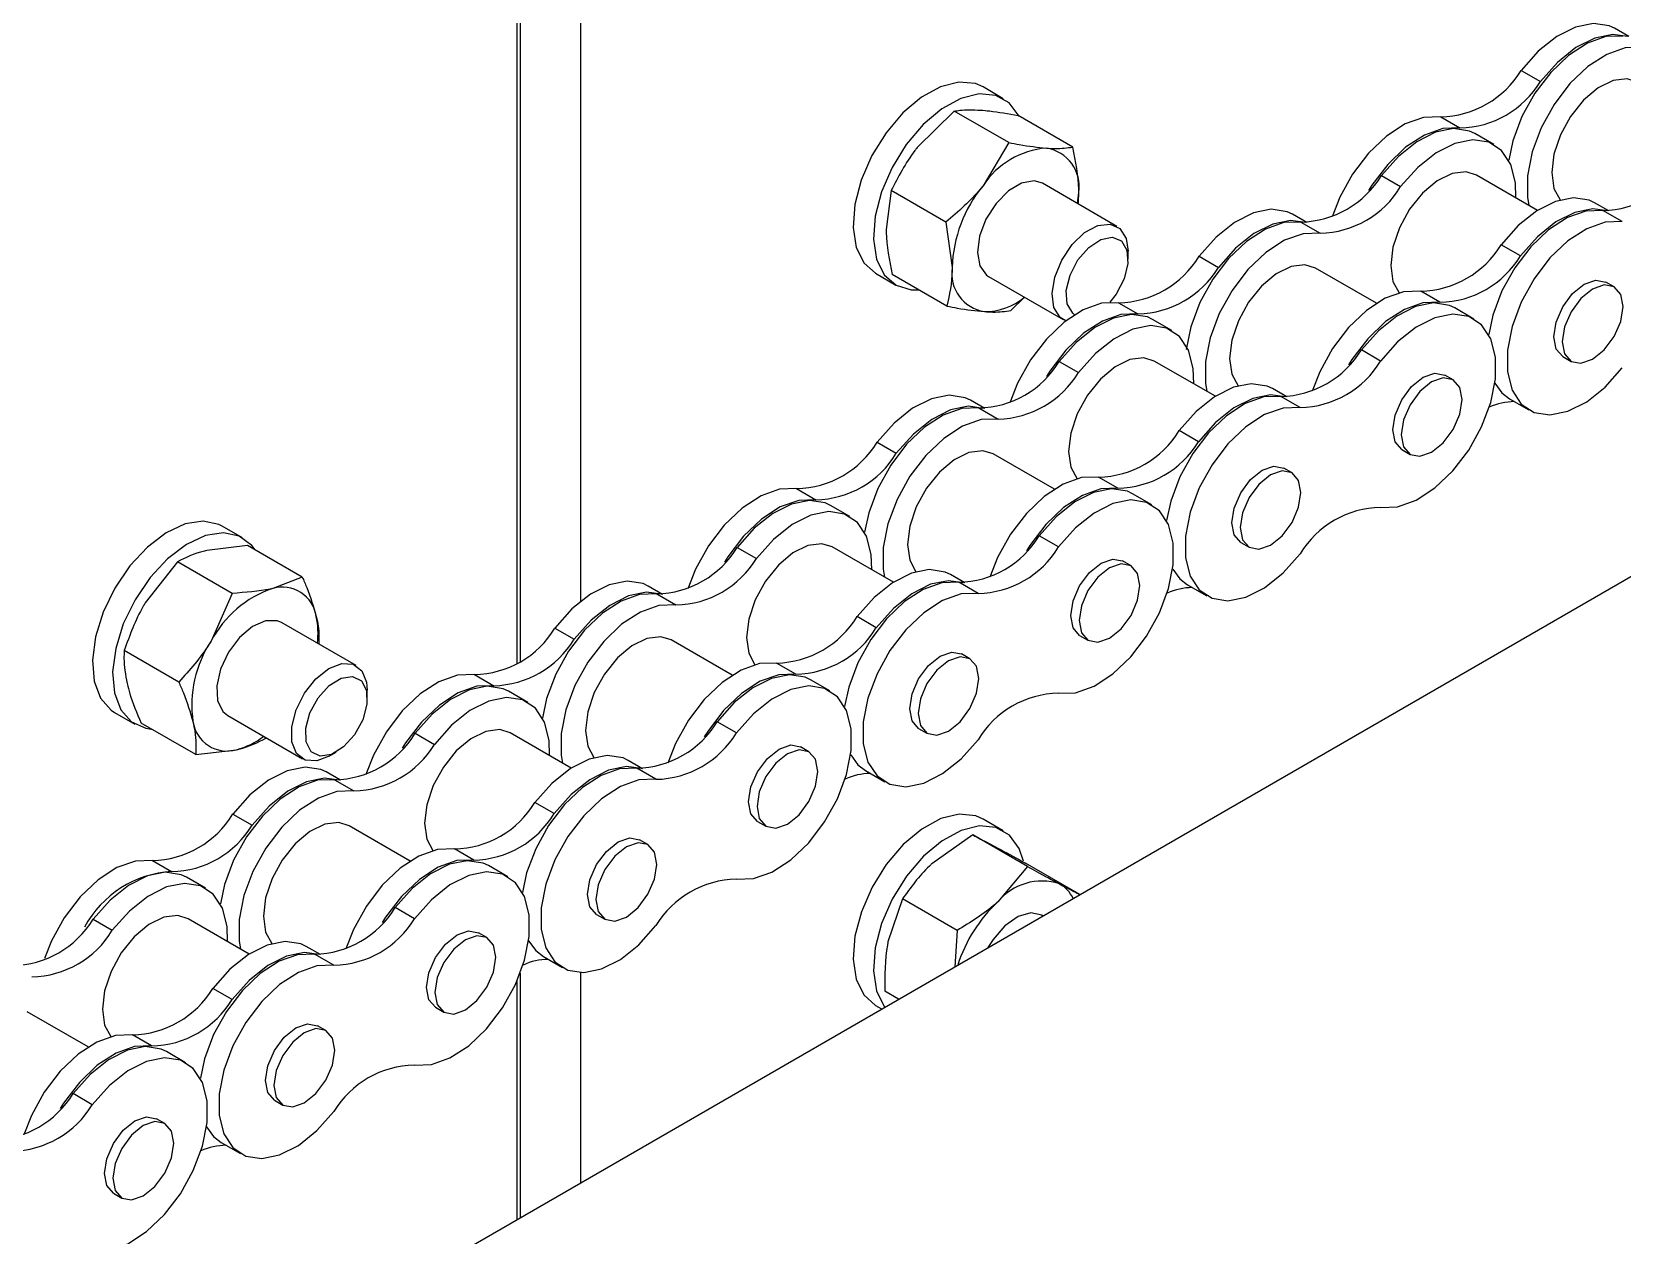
# Model space of a CAD drawing. Header units: metres. Extents: x 0 to 21025, y 0 to 14850.
# Drawn here: x 13851.8 to 13940.5, y 5738 to 5805.1 of the extents above; entities that cross this region are included whole.
import ezdxf

# ---------------------------------------------------------------- set-up
doc = ezdxf.new("R2010")
doc.units = ezdxf.units.M
doc.header["$LTSCALE"] = 25
doc.layers.add('SL4', color=4, linetype='Continuous')

msp = doc.modelspace()

# ---------------------------------------------------------------- linework, layer by layer
at = {"layer": 'SL4'}
for p, q in [((13882.395, 5850.947), (13882.395, 5773.341)), ((13878.859, 5769.888), (13878.859, 5848.906)), ((13879.027, 5849.003), (13879.027, 5769.995)), ((13090.289, 5283.649), (14027.187, 5824.509)), ((13940.856, 5804.844), (13940.056, 5805.306)), ((13934.852, 5802.963), (13935.926, 5802.342)), ((13905.971, 5801.383), (13904.84, 5802.036)), ((13903.235, 5800.688), (13901.165, 5798.653)), ((13906.28, 5798.93), (13903.235, 5800.688)), ((13909.842, 5798.682), (13906.796, 5800.44)), ((13930.361, 5800.371), (13931.436, 5799.75)), ((13933.333, 5798.819), (13932.258, 5799.439)), ((13906.28, 5798.93), (13904.842, 5796.53)), ((13912.31, 5794.26), (13908.148, 5796.662)), ((13927.054, 5797.096), (13928.128, 5796.476)), ((13935.76, 5795.155), (13932.353, 5797.121)), ((13899.726, 5796.253), (13899.436, 5794.094)), ((13902.771, 5794.495), (13899.726, 5796.253)), ((13910.1, 5795.536), (13910.184, 5796.158)), ((13922.895, 5794.476), (13922.096, 5794.938)), ((13939.74, 5795.12), (13938.941, 5795.582)), ((13940.483, 5794.528), (13939.408, 5795.148)), ((13902.771, 5794.495), (13903.113, 5791.971)), ((13922.563, 5794.504), (13923.638, 5793.884)), ((13934.811, 5792.618), (13933.736, 5793.239)), ((13912.932, 5792.434), (13912.932, 5792.886)), ((13916.891, 5792.595), (13917.966, 5791.974)), ((13898.841, 5791.644), (13899.972, 5790.991)), ((13902.824, 5789.812), (13899.778, 5791.57)), ((13905.149, 5791.466), (13909.31, 5789.064)), ((13926.78, 5789.97), (13923.373, 5791.937)), ((13930.32, 5790.026), (13929.246, 5790.647)), ((13940.033, 5790.885), (13939.567, 5791.154)), ((13906.385, 5789.563), (13907.147, 5790.312)), ((13912.401, 5790.002), (13913.476, 5789.382)), ((13932.217, 5789.095), (13931.143, 5789.715)), ((13915.373, 5788.451), (13914.298, 5789.071)), ((13927.013, 5786.752), (13925.938, 5787.372)), ((13937.169, 5786.999), (13937.635, 5786.731)), ((13909.093, 5786.728), (13910.168, 5786.107)), ((13917.8, 5784.786), (13914.393, 5786.753)), ((13931.053, 5785.701), (13930.587, 5785.97)), ((13921.78, 5784.752), (13920.98, 5785.213)), ((13904.935, 5784.108), (13904.135, 5784.569)), ((13922.522, 5784.159), (13921.448, 5784.78)), ((13934.203, 5784.645), (13935.278, 5784.025)), ((13904.603, 5784.136), (13905.678, 5783.515)), ((13916.85, 5782.25), (13915.775, 5782.87)), ((13898.931, 5782.226), (13900.005, 5781.606)), ((13908.819, 5779.602), (13905.413, 5781.569)), ((13928.189, 5781.815), (13928.655, 5781.546)), ((13922.073, 5780.517), (13921.607, 5780.785)), ((13912.36, 5779.658), (13911.285, 5780.278)), ((13894.44, 5779.634), (13895.515, 5779.014)), ((13914.257, 5778.726), (13913.182, 5779.347)), ((13897.412, 5778.082), (13896.337, 5778.703)), ((13863.545, 5776.891), (13862.414, 5777.544)), ((13863.827, 5776.464), (13861.555, 5776.19)), ((13866.873, 5774.706), (13863.827, 5776.464)), ((13891.133, 5776.359), (13892.207, 5775.739)), ((13899.839, 5774.418), (13896.432, 5776.385)), ((13909.052, 5776.383), (13907.977, 5777.004)), ((13919.209, 5776.631), (13919.674, 5776.362)), ((13859.915, 5775.552), (13858.116, 5773.259)), ((13862.96, 5773.794), (13859.915, 5775.552)), ((13913.092, 5775.332), (13912.627, 5775.601)), ((13866.873, 5774.706), (13865.232, 5774.068)), ((13903.819, 5774.383), (13903.02, 5774.845)), ((13904.562, 5773.791), (13903.487, 5774.412)), ((13862.96, 5773.794), (13861.793, 5771.136)), ((13886.974, 5773.739), (13886.175, 5774.201)), ((13886.642, 5773.767), (13887.717, 5773.147)), ((13916.243, 5774.277), (13917.318, 5773.656)), ((13869.884, 5769.768), (13865.722, 5772.17)), ((13880.97, 5771.858), (13882.045, 5771.237)), ((13898.89, 5771.881), (13897.815, 5772.502)), ((13890.859, 5769.234), (13887.452, 5771.2)), ((13910.228, 5771.447), (13910.694, 5771.178)), ((13859.994, 5768.843), (13856.949, 5770.601)), ((13904.112, 5770.148), (13903.646, 5770.417)), ((13876.48, 5769.266), (13877.555, 5768.645)), ((13894.399, 5769.289), (13893.325, 5769.91)), ((13870.505, 5767.942), (13870.505, 5768.394)), ((13879.452, 5767.714), (13878.377, 5768.334)), ((13896.296, 5768.358), (13895.222, 5768.978)), ((13856.414, 5767.152), (13857.545, 5766.498)), ((13860.94, 5764.803), (13857.895, 5766.561)), ((13862.722, 5766.974), (13866.884, 5764.571)), ((13891.092, 5766.015), (13890.017, 5766.635)), ((13873.172, 5765.991), (13874.247, 5765.371)), ((13881.879, 5764.05), (13878.472, 5766.016)), ((13901.248, 5766.263), (13901.714, 5765.994)), ((13860.94, 5764.803), (13863.212, 5765.076)), ((13868.384, 5764.72), (13868.776, 5764.947)), ((13895.132, 5764.964), (13894.666, 5765.233)), ((13869.014, 5763.371), (13868.214, 5763.833)), ((13885.859, 5764.015), (13885.059, 5764.477)), ((13886.601, 5763.423), (13885.527, 5764.043)), ((13898.282, 5763.909), (13899.357, 5763.288)), ((13868.682, 5763.399), (13869.757, 5762.779)), ((13880.929, 5761.513), (13879.854, 5762.134)), ((13863.01, 5761.489), (13864.084, 5760.869)), ((13905.971, 5760.556), (13904.84, 5761.209)), ((13872.898, 5758.865), (13869.491, 5760.832)), ((13892.268, 5761.078), (13892.734, 5760.81)), ((13904.269, 5760.32), (13901.992, 5758.717)), ((13907.315, 5758.562), (13904.269, 5760.32)), ((13876.439, 5758.921), (13875.364, 5759.541)), ((13886.152, 5759.78), (13885.686, 5760.049)), ((13858.519, 5758.897), (13859.594, 5758.277)), ((13878.336, 5757.99), (13877.261, 5758.61)), ((13907.315, 5758.562), (13905.669, 5756.595)), ((13910.242, 5756.998), (13907.21, 5758.748)), ((13861.491, 5757.345), (13860.416, 5757.966)), ((13900.347, 5756.75), (13899.54, 5754.361)), ((13903.392, 5754.992), (13900.347, 5756.75)), ((13873.131, 5755.646), (13872.056, 5756.267)), ((13883.288, 5755.894), (13883.753, 5755.625)), ((13908.102, 5755.862), (13908.186, 5755.811)), ((13908.188, 5755.813), (13908.148, 5755.835)), ((13855.212, 5755.623), (13856.286, 5755.002)), ((13863.918, 5753.681), (13860.511, 5755.648)), ((13903.392, 5754.992), (13903.263, 5752.97)), ((13867.898, 5753.647), (13867.099, 5754.108)), ((13877.171, 5754.596), (13876.706, 5754.864)), ((13868.641, 5753.054), (13867.566, 5753.675)), ((13880.322, 5753.54), (13881.397, 5752.92)), ((13879.027, 5752.606), (13879.027, 5738.978)), ((13882.395, 5752.644), (13882.395, 5740.922)), ((13862.969, 5751.145), (13861.894, 5751.765)), ((13878.859, 5738.881), (13878.859, 5752.192)), ((13900.134, 5751.163), (13899.365, 5751.607)), ((13854.938, 5748.497), (13851.531, 5750.464)), ((13874.307, 5750.71), (13874.773, 5750.441)), ((13898.841, 5750.817), (13899.187, 5750.617)), ((13868.191, 5749.411), (13867.725, 5749.68)), ((13858.478, 5748.553), (13857.404, 5749.173)), ((13860.375, 5747.621), (13859.301, 5748.242)), ((13855.171, 5745.278), (13854.096, 5745.898)), ((13865.327, 5745.526), (13865.793, 5745.257)), ((13859.211, 5744.227), (13858.745, 5744.496)), ((13862.361, 5743.172), (13863.436, 5742.551)), ((13856.347, 5740.342), (13856.813, 5740.073))]:
    msp.add_line(p, q, dxfattribs=at)
at = {"layer": 'SL4', "flags": 128}
for points in [[(13940.056, 5805.306), (13939.764, 5805.444), (13938.878, 5805.582), (13937.879, 5805.38), (13936.832, 5804.85), (13935.801, 5804.028), (13934.852, 5802.963)], [(13940.524, 5804.872), (13939.574, 5804.841), (13938.544, 5804.474), (13937.496, 5803.793), (13936.498, 5802.843), (13935.611, 5801.682), (13934.893, 5800.384), (13934.387, 5799.03), (13934.155, 5797.948)], [(13940.774, 5804.847), (13939.953, 5804.961), (13938.954, 5804.759), (13937.907, 5804.23), (13936.876, 5803.407), (13935.926, 5802.342)], [(13941.599, 5804.252), (13940.649, 5804.221), (13939.618, 5803.853), (13938.571, 5803.173), (13937.572, 5802.222), (13936.686, 5801.061), (13935.967, 5799.763), (13935.462, 5798.409), (13935.201, 5797.085), (13935.201, 5795.873), (13935.275, 5795.435)], [(13904.84, 5802.036), (13904.416, 5802.22), (13903.497, 5802.307), (13902.474, 5802.05), (13901.411, 5801.466), (13900.374, 5800.591), (13899.43, 5799.481), (13898.638, 5798.205), (13898.046, 5796.843), (13897.693, 5795.48), (13897.601, 5794.204), (13897.775, 5793.092), (13898.204, 5792.217), (13898.841, 5791.644)], [(13941.334, 5802.306), (13940.754, 5802.485), (13939.977, 5802.388), (13939.144, 5801.98), (13938.331, 5801.295), (13937.608, 5800.396), (13937.04, 5799.362), (13936.678, 5798.284), (13936.554, 5797.26)], [(13906.852, 5800.408), (13906.305, 5801.142), (13905.548, 5801.567), (13904.628, 5801.654), (13903.605, 5801.397), (13902.542, 5800.813), (13901.506, 5799.938), (13900.562, 5798.828), (13899.769, 5797.552), (13899.178, 5796.189), (13898.825, 5794.827), (13898.732, 5793.55), (13898.906, 5792.439), (13899.336, 5791.564), (13899.993, 5790.978), (13900.838, 5790.721), (13901.257, 5790.716)], [(13930.361, 5800.371), (13929.412, 5800.339), (13928.381, 5799.972), (13927.333, 5799.292), (13926.335, 5798.341), (13925.449, 5797.18), (13924.73, 5795.882), (13924.304, 5794.79)], [(13931.436, 5799.75), (13930.487, 5799.719), (13929.456, 5799.351), (13928.408, 5798.671), (13927.41, 5797.721), (13926.524, 5796.56), (13926.336, 5796.261)], [(13932.258, 5799.439), (13931.966, 5799.578), (13931.08, 5799.715), (13930.081, 5799.513), (13929.034, 5798.984), (13928.003, 5798.161), (13927.054, 5797.096)], [(13934.554, 5795.851), (13934.526, 5796.695), (13934.265, 5797.719), (13933.76, 5798.489), (13933.041, 5798.957), (13932.155, 5799.095), (13931.156, 5798.892), (13930.109, 5798.363), (13929.078, 5797.541), (13928.128, 5796.476)], [(13908.148, 5796.662), (13907.686, 5796.8), (13906.99, 5796.679), (13906.253, 5796.243), (13905.564, 5795.544), (13905.006, 5794.667), (13904.646, 5793.716), (13904.527, 5792.808), (13904.665, 5792.052), (13905.041, 5791.538), (13905.149, 5791.466)], [(13932.353, 5797.121), (13931.773, 5797.3), (13930.997, 5797.204), (13930.164, 5796.796), (13929.35, 5796.111), (13928.628, 5795.212), (13928.06, 5794.178), (13927.698, 5793.1), (13927.573, 5792.075)], [(13936.554, 5797.26), (13936.678, 5796.378), (13937.023, 5795.738)], [(13910.149, 5795.508), (13910.16, 5795.61), (13910.184, 5796.158)], [(13938.941, 5795.582), (13938.648, 5795.72), (13937.762, 5795.858), (13936.764, 5795.655), (13935.716, 5795.126), (13934.685, 5794.303), (13933.736, 5793.239)], [(13922.096, 5794.938), (13921.804, 5795.076), (13920.917, 5795.213), (13919.919, 5795.011), (13918.871, 5794.482), (13917.84, 5793.659), (13916.891, 5792.595)], [(13939.408, 5795.148), (13938.459, 5795.117), (13937.428, 5794.749), (13936.38, 5794.069), (13935.382, 5793.119), (13934.496, 5791.958), (13933.777, 5790.659), (13933.271, 5789.305), (13933.039, 5788.223)], [(13939.658, 5795.123), (13938.837, 5795.237), (13937.838, 5795.035), (13936.791, 5794.506), (13935.76, 5793.683), (13934.811, 5792.618)], [(13909.461, 5788.993), (13909.144, 5789.184), (13908.795, 5789.733), (13908.69, 5790.514), (13908.84, 5791.434), (13909.229, 5792.381), (13909.807, 5793.241), (13910.507, 5793.911), (13911.244, 5794.31), (13911.928, 5794.389), (13912.477, 5794.139), (13912.825, 5793.591), (13912.932, 5792.886)], [(13922.563, 5794.504), (13921.614, 5794.473), (13920.583, 5794.105), (13919.536, 5793.425), (13918.537, 5792.474), (13917.651, 5791.314), (13916.932, 5790.015), (13916.426, 5788.661), (13916.172, 5787.4)], [(13922.814, 5794.479), (13921.992, 5794.593), (13920.994, 5794.391), (13919.946, 5793.862), (13918.915, 5793.039), (13917.966, 5791.974)], [(13940.483, 5794.528), (13939.533, 5794.496), (13938.503, 5794.129), (13937.455, 5793.449), (13936.457, 5792.498), (13935.57, 5791.337), (13934.852, 5790.039), (13934.346, 5788.685), (13934.085, 5787.36), (13934.085, 5786.148), (13934.346, 5785.125), (13934.852, 5784.355), (13935.57, 5783.887), (13936.457, 5783.749), (13937.455, 5783.951), (13938.503, 5784.48), (13939.533, 5785.303), (13940.483, 5786.368)], [(13909.95, 5789.336), (13909.844, 5789.416), (13909.538, 5789.934), (13909.485, 5790.68), (13909.694, 5791.542), (13910.133, 5792.387), (13910.734, 5793.087), (13911.407, 5793.536), (13912.048, 5793.665), (13912.561, 5793.455), (13912.867, 5792.937), (13912.919, 5792.191), (13912.711, 5791.329), (13912.272, 5790.484), (13911.916, 5790.028)], [(13923.638, 5793.884), (13922.689, 5793.852), (13921.658, 5793.485), (13920.61, 5792.804), (13919.612, 5791.854), (13918.726, 5790.693), (13918.007, 5789.395), (13917.501, 5788.041), (13917.24, 5786.716), (13917.24, 5785.504), (13917.314, 5785.067)], [(13923.373, 5791.937), (13922.793, 5792.116), (13922.016, 5792.02), (13921.184, 5791.611), (13920.37, 5790.927), (13919.647, 5790.028), (13919.08, 5788.994), (13918.717, 5787.916), (13918.593, 5786.891)], [(13927.573, 5792.075), (13927.698, 5791.194), (13928.043, 5790.554)], [(13936.672, 5788.097), (13936.801, 5788.921), (13937.169, 5789.769), (13937.719, 5790.511), (13938.368, 5791.035), (13939.017, 5791.261), (13939.567, 5791.154)], [(13929.246, 5790.647), (13928.296, 5790.615), (13927.265, 5790.248), (13926.218, 5789.567), (13925.219, 5788.617), (13924.333, 5787.456), (13923.614, 5786.158), (13923.188, 5785.066)], [(13937.138, 5787.829), (13937.267, 5787.154), (13937.635, 5786.731), (13938.185, 5786.624), (13938.834, 5786.849), (13939.483, 5787.373), (13940.033, 5788.115), (13940.401, 5788.963), (13940.53, 5789.787), (13940.401, 5790.462), (13940.033, 5790.885), (13939.483, 5790.992), (13938.834, 5790.766), (13938.185, 5790.242), (13937.635, 5789.5), (13937.267, 5788.653), (13937.138, 5787.829)], [(13912.401, 5790.002), (13911.451, 5789.971), (13910.421, 5789.604), (13909.373, 5788.923), (13908.375, 5787.973), (13907.488, 5786.812), (13906.77, 5785.514), (13906.343, 5784.422)], [(13930.32, 5790.026), (13929.371, 5789.995), (13928.34, 5789.627), (13927.292, 5788.947), (13926.294, 5787.996), (13925.408, 5786.836), (13925.22, 5786.537)], [(13931.143, 5789.715), (13930.85, 5789.853), (13929.964, 5789.991), (13928.966, 5789.789), (13927.918, 5789.26), (13926.887, 5788.437), (13925.938, 5787.372)], [(13913.476, 5789.382), (13912.526, 5789.351), (13911.495, 5788.983), (13910.448, 5788.303), (13909.449, 5787.352), (13908.563, 5786.191), (13908.376, 5785.893)], [(13914.298, 5789.071), (13914.006, 5789.209), (13913.119, 5789.347), (13912.121, 5789.145), (13911.073, 5788.615), (13910.043, 5787.793), (13909.093, 5786.728)], [(13916.593, 5785.483), (13916.566, 5786.327), (13916.305, 5787.35), (13915.799, 5788.12), (13915.08, 5788.589), (13914.194, 5788.726), (13913.196, 5788.524), (13912.148, 5787.995), (13911.117, 5787.172), (13910.168, 5786.107)], [(13927.013, 5778.592), (13927.962, 5778.623), (13928.993, 5778.991), (13930.04, 5779.671), (13931.039, 5780.621), (13931.925, 5781.782), (13932.644, 5783.08), (13933.15, 5784.434), (13933.411, 5785.759), (13933.411, 5786.971), (13933.15, 5787.994), (13932.644, 5788.764), (13931.925, 5789.233), (13931.039, 5789.37), (13930.04, 5789.168), (13928.993, 5788.639), (13927.962, 5787.816), (13927.013, 5786.752)], [(13937.169, 5786.999), (13937.169, 5786.999), (13936.801, 5787.422), (13936.672, 5788.097)], [(13914.393, 5786.753), (13913.813, 5786.932), (13913.036, 5786.836), (13912.204, 5786.427), (13911.39, 5785.743), (13910.667, 5784.844), (13910.099, 5783.809), (13909.737, 5782.732), (13909.613, 5781.707)], [(13918.593, 5786.891), (13918.717, 5786.01), (13919.063, 5785.37)], [(13927.692, 5782.913), (13927.821, 5783.737), (13928.189, 5784.585), (13928.739, 5785.327), (13929.388, 5785.851), (13930.037, 5786.076), (13930.587, 5785.97)], [(13920.98, 5785.213), (13920.688, 5785.352), (13919.801, 5785.489), (13918.803, 5785.287), (13917.756, 5784.758), (13916.725, 5783.935), (13915.775, 5782.87)], [(13928.158, 5782.644), (13928.287, 5781.97), (13928.654, 5781.546), (13929.205, 5781.439), (13929.854, 5781.665), (13930.503, 5782.189), (13931.053, 5782.931), (13931.421, 5783.779), (13931.55, 5784.603), (13931.421, 5785.278), (13931.053, 5785.701), (13930.503, 5785.808), (13929.854, 5785.582), (13929.205, 5785.058), (13928.654, 5784.316), (13928.287, 5783.468), (13928.158, 5782.644)], [(13933.381, 5785.517), (13933.777, 5784.976), (13934.203, 5784.645)], [(13904.135, 5784.569), (13903.843, 5784.708), (13902.957, 5784.845), (13901.958, 5784.643), (13900.911, 5784.114), (13899.88, 5783.291), (13898.931, 5782.226)], [(13904.853, 5784.11), (13904.032, 5784.225), (13903.033, 5784.022), (13901.986, 5783.493), (13900.955, 5782.67), (13900.005, 5781.606)], [(13921.448, 5784.78), (13920.498, 5784.748), (13919.467, 5784.381), (13918.42, 5783.701), (13917.421, 5782.75), (13916.535, 5781.589), (13915.816, 5780.291), (13915.311, 5778.937), (13915.079, 5777.855)], [(13922.522, 5784.159), (13921.573, 5784.128), (13920.542, 5783.761), (13919.495, 5783.08), (13918.496, 5782.13), (13917.61, 5780.969), (13916.891, 5779.671), (13916.385, 5778.317), (13916.124, 5776.992), (13916.124, 5775.78), (13916.385, 5774.757), (13916.891, 5773.987), (13917.61, 5773.518), (13918.496, 5773.381), (13919.495, 5773.583), (13920.542, 5774.112), (13921.573, 5774.935), (13922.522, 5776)], [(13921.698, 5784.755), (13920.876, 5784.869), (13919.878, 5784.667), (13918.83, 5784.137), (13917.799, 5783.315), (13916.85, 5782.25)], [(13904.603, 5784.136), (13903.653, 5784.104), (13902.623, 5783.737), (13901.575, 5783.057), (13900.577, 5782.106), (13899.69, 5780.945), (13898.972, 5779.647), (13898.466, 5778.293), (13898.234, 5777.211)], [(13905.678, 5783.515), (13904.728, 5783.484), (13903.697, 5783.116), (13902.65, 5782.436), (13901.651, 5781.486), (13900.765, 5780.325), (13900.046, 5779.026), (13899.541, 5777.672), (13899.28, 5776.348), (13899.28, 5775.136), (13899.354, 5774.698)], [(13928.189, 5781.815), (13928.189, 5781.815), (13927.821, 5782.238), (13927.692, 5782.913)], [(13905.413, 5781.569), (13904.833, 5781.748), (13904.056, 5781.651), (13903.223, 5781.243), (13902.41, 5780.559), (13901.687, 5779.66), (13901.119, 5778.625), (13900.757, 5777.548), (13900.633, 5776.523)], [(13909.613, 5781.707), (13909.737, 5780.826), (13910.082, 5780.186)], [(13918.712, 5777.729), (13918.841, 5778.553), (13919.209, 5779.401), (13919.759, 5780.143), (13920.408, 5780.667), (13921.057, 5780.892), (13921.607, 5780.785)], [(13919.177, 5777.46), (13919.307, 5776.785), (13919.674, 5776.362), (13920.224, 5776.255), (13920.873, 5776.481), (13921.522, 5777.005), (13922.073, 5777.747), (13922.44, 5778.594), (13922.569, 5779.418), (13922.44, 5780.093), (13922.073, 5780.517), (13921.522, 5780.623), (13920.873, 5780.398), (13920.224, 5779.874), (13919.674, 5779.132), (13919.307, 5778.284), (13919.177, 5777.46)], [(13911.285, 5780.278), (13910.336, 5780.247), (13909.305, 5779.879), (13908.257, 5779.199), (13907.259, 5778.249), (13906.372, 5777.088), (13905.654, 5775.789), (13905.228, 5774.697)], [(13894.44, 5779.634), (13893.491, 5779.603), (13892.46, 5779.235), (13891.412, 5778.555), (13890.414, 5777.604), (13889.528, 5776.444), (13888.809, 5775.145), (13888.383, 5774.053)], [(13895.515, 5779.014), (13894.566, 5778.982), (13893.535, 5778.615), (13892.487, 5777.934), (13891.489, 5776.984), (13890.603, 5775.823), (13890.415, 5775.525)], [(13896.337, 5778.703), (13896.045, 5778.841), (13895.159, 5778.978), (13894.16, 5778.776), (13893.113, 5778.247), (13892.082, 5777.424), (13891.133, 5776.359)], [(13912.36, 5779.658), (13911.41, 5779.626), (13910.38, 5779.259), (13909.332, 5778.579), (13908.334, 5777.628), (13907.447, 5776.467), (13907.26, 5776.169)], [(13913.182, 5779.347), (13912.89, 5779.485), (13912.003, 5779.622), (13911.005, 5779.42), (13909.958, 5778.891), (13908.927, 5778.068), (13907.977, 5777.004)], [(13909.052, 5768.223), (13910.001, 5768.255), (13911.032, 5768.622), (13912.08, 5769.303), (13913.078, 5770.253), (13913.965, 5771.414), (13914.683, 5772.712), (13915.189, 5774.066), (13915.45, 5775.391), (13915.45, 5776.603), (13915.189, 5777.626), (13914.683, 5778.396), (13913.965, 5778.865), (13913.078, 5779.002), (13912.08, 5778.8), (13911.032, 5778.271), (13910.001, 5777.448), (13909.052, 5776.383)], [(13898.633, 5775.114), (13898.605, 5775.959), (13898.344, 5776.982), (13897.839, 5777.752), (13897.12, 5778.22), (13896.234, 5778.358), (13895.235, 5778.156), (13894.188, 5777.627), (13893.157, 5776.804), (13892.207, 5775.739)], [(13862.414, 5777.544), (13862.226, 5777.64), (13861.348, 5777.825), (13860.348, 5777.666), (13859.29, 5777.173), (13858.239, 5776.377), (13857.262, 5775.328), (13856.42, 5774.091), (13855.767, 5772.745), (13855.342, 5771.374), (13855.174, 5770.064), (13855.271, 5768.898), (13855.63, 5767.948), (13856.225, 5767.275), (13856.414, 5767.152)], [(13864.251, 5776.219), (13864.059, 5776.468), (13863.358, 5776.986), (13862.479, 5777.172), (13861.48, 5777.013), (13860.421, 5776.52), (13859.37, 5775.724), (13858.393, 5774.675), (13857.552, 5773.438), (13856.898, 5772.092), (13856.474, 5770.721), (13856.305, 5769.411), (13856.403, 5768.245), (13856.761, 5767.295), (13857.357, 5766.622), (13858.153, 5766.268), (13858.48, 5766.223)], [(13919.209, 5776.631), (13919.209, 5776.631), (13918.841, 5777.054), (13918.712, 5777.729)], [(13896.432, 5776.385), (13895.852, 5776.564), (13895.076, 5776.467), (13894.243, 5776.059), (13893.429, 5775.375), (13892.707, 5774.475), (13892.139, 5773.441), (13891.777, 5772.364), (13891.652, 5771.339)], [(13900.633, 5776.523), (13900.757, 5775.642), (13901.102, 5775.001)], [(13909.732, 5772.545), (13909.861, 5773.369), (13910.228, 5774.216), (13910.779, 5774.959), (13911.428, 5775.482), (13912.077, 5775.708), (13912.627, 5775.601)], [(13910.197, 5772.276), (13910.326, 5771.601), (13910.694, 5771.178), (13911.244, 5771.071), (13911.893, 5771.297), (13912.542, 5771.82), (13913.092, 5772.563), (13913.46, 5773.41), (13913.589, 5774.234), (13913.46, 5774.909), (13913.092, 5775.332), (13912.542, 5775.439), (13911.893, 5775.214), (13911.244, 5774.69), (13910.694, 5773.948), (13910.326, 5773.1), (13910.197, 5772.276)], [(13886.175, 5774.201), (13885.883, 5774.339), (13884.996, 5774.477), (13883.998, 5774.274), (13882.95, 5773.745), (13881.919, 5772.923), (13880.97, 5771.858)], [(13903.487, 5774.412), (13902.538, 5774.38), (13901.507, 5774.013), (13900.459, 5773.332), (13899.461, 5772.382), (13898.575, 5771.221), (13897.856, 5769.923), (13897.35, 5768.569), (13897.118, 5767.487)], [(13903.02, 5774.845), (13902.727, 5774.983), (13901.841, 5775.121), (13900.843, 5774.919), (13899.795, 5774.39), (13898.764, 5773.567), (13897.815, 5772.502)], [(13903.737, 5774.386), (13902.916, 5774.5), (13901.917, 5774.298), (13900.87, 5773.769), (13899.839, 5772.946), (13898.89, 5771.881)], [(13915.421, 5775.148), (13915.816, 5774.607), (13916.243, 5774.277)], [(13886.642, 5773.767), (13885.693, 5773.736), (13884.662, 5773.368), (13883.615, 5772.688), (13882.616, 5771.738), (13881.73, 5770.577), (13881.011, 5769.279), (13880.505, 5767.925), (13880.274, 5766.843)], [(13886.892, 5773.742), (13886.071, 5773.856), (13885.073, 5773.654), (13884.025, 5773.125), (13882.994, 5772.302), (13882.045, 5771.237)], [(13904.562, 5773.791), (13903.612, 5773.76), (13902.582, 5773.392), (13901.534, 5772.712), (13900.536, 5771.761), (13899.649, 5770.6), (13898.931, 5769.302), (13898.425, 5767.948), (13898.164, 5766.624), (13898.164, 5765.412), (13898.425, 5764.388), (13898.931, 5763.618), (13899.649, 5763.15), (13900.536, 5763.012), (13901.534, 5763.215), (13902.582, 5763.744), (13903.612, 5764.566), (13904.562, 5765.631)], [(13887.717, 5773.147), (13886.768, 5773.115), (13885.737, 5772.748), (13884.689, 5772.068), (13883.691, 5771.117), (13882.805, 5769.956), (13882.086, 5768.658), (13881.58, 5767.304), (13881.319, 5765.979), (13881.319, 5764.767), (13881.393, 5764.33)], [(13865.722, 5772.17), (13865.487, 5772.269), (13864.828, 5772.269), (13864.096, 5771.945), (13863.38, 5771.334), (13862.765, 5770.511), (13862.325, 5769.574), (13862.115, 5768.637), (13862.159, 5767.813), (13862.451, 5767.201), (13862.722, 5766.974)], [(13910.228, 5771.447), (13910.228, 5771.447), (13909.861, 5771.87), (13909.732, 5772.545)], [(13887.452, 5771.2), (13886.872, 5771.379), (13886.095, 5771.283), (13885.263, 5770.875), (13884.449, 5770.19), (13883.726, 5769.291), (13883.159, 5768.257), (13882.796, 5767.179), (13882.672, 5766.154)], [(13891.652, 5771.339), (13891.777, 5770.457), (13892.122, 5769.817)], [(13900.751, 5767.361), (13900.88, 5768.185), (13901.248, 5769.032), (13901.798, 5769.774), (13902.447, 5770.298), (13903.096, 5770.524), (13903.646, 5770.417)], [(13901.217, 5767.092), (13901.346, 5766.417), (13901.714, 5765.994), (13902.264, 5765.887), (13902.913, 5766.112), (13903.562, 5766.636), (13904.112, 5767.378), (13904.48, 5768.226), (13904.609, 5769.05), (13904.48, 5769.725), (13904.112, 5770.148), (13903.562, 5770.255), (13902.913, 5770.029), (13902.264, 5769.506), (13901.714, 5768.764), (13901.346, 5767.916), (13901.217, 5767.092)], [(13866.289, 5766.349), (13866.531, 5767.292), (13866.996, 5768.22), (13867.628, 5769.022), (13868.351, 5769.6), (13869.079, 5769.885), (13869.722, 5769.843), (13870.205, 5769.478), (13870.467, 5768.834), (13870.505, 5768.394)], [(13867.069, 5766.274), (13867.303, 5767.14), (13867.763, 5767.976), (13868.376, 5768.655), (13869.05, 5769.073), (13869.683, 5769.167), (13870.177, 5768.922), (13870.458, 5768.376), (13870.483, 5767.612), (13870.248, 5766.746), (13869.789, 5765.91), (13869.176, 5765.232), (13868.502, 5764.813), (13867.869, 5764.719), (13867.375, 5764.964), (13867.094, 5765.51), (13867.069, 5766.274)], [(13876.48, 5769.266), (13875.53, 5769.234), (13874.5, 5768.867), (13873.452, 5768.186), (13872.454, 5767.236), (13871.567, 5766.075), (13870.849, 5764.777), (13870.422, 5763.685)], [(13893.325, 5769.91), (13892.375, 5769.878), (13891.344, 5769.511), (13890.297, 5768.831), (13889.298, 5767.88), (13888.412, 5766.719), (13887.693, 5765.421), (13887.267, 5764.329)], [(13894.399, 5769.289), (13893.45, 5769.258), (13892.419, 5768.89), (13891.371, 5768.21), (13890.373, 5767.26), (13889.487, 5766.099), (13889.299, 5765.8)], [(13895.222, 5768.978), (13894.929, 5769.117), (13894.043, 5769.254), (13893.045, 5769.052), (13891.997, 5768.523), (13890.966, 5767.7), (13890.017, 5766.635)], [(13877.555, 5768.645), (13876.605, 5768.614), (13875.574, 5768.246), (13874.527, 5767.566), (13873.528, 5766.616), (13872.642, 5765.455), (13872.455, 5765.156)], [(13878.377, 5768.334), (13878.085, 5768.472), (13877.198, 5768.61), (13876.2, 5768.408), (13875.152, 5767.879), (13874.122, 5767.056), (13873.172, 5765.991)], [(13891.092, 5757.855), (13892.041, 5757.886), (13893.072, 5758.254), (13894.119, 5758.934), (13895.118, 5759.885), (13896.004, 5761.045), (13896.723, 5762.344), (13897.229, 5763.698), (13897.49, 5765.022), (13897.49, 5766.234), (13897.229, 5767.258), (13896.723, 5768.028), (13896.004, 5768.496), (13895.118, 5768.634), (13894.119, 5768.431), (13893.072, 5767.902), (13892.041, 5767.08), (13891.092, 5766.015)], [(13880.672, 5764.746), (13880.645, 5765.59), (13880.384, 5766.613), (13879.878, 5767.384), (13879.159, 5767.852), (13878.273, 5767.99), (13877.275, 5767.787), (13876.227, 5767.258), (13875.196, 5766.435), (13874.247, 5765.371)], [(13901.248, 5766.263), (13901.248, 5766.263), (13900.88, 5766.686), (13900.751, 5767.361)], [(13868.384, 5764.72), (13867.689, 5764.454), (13867.045, 5764.496), (13866.563, 5764.861), (13866.301, 5765.505), (13866.289, 5766.349)], [(13878.472, 5766.016), (13877.892, 5766.195), (13877.115, 5766.099), (13876.283, 5765.69), (13875.469, 5765.006), (13874.746, 5764.107), (13874.178, 5763.073), (13873.816, 5761.995), (13873.692, 5760.97)], [(13882.672, 5766.154), (13882.796, 5765.273), (13883.142, 5764.633)], [(13885.059, 5764.477), (13884.767, 5764.615), (13883.88, 5764.752), (13882.882, 5764.55), (13881.835, 5764.021), (13880.804, 5763.198), (13879.854, 5762.134)], [(13891.771, 5762.177), (13891.9, 5763.001), (13892.268, 5763.848), (13892.818, 5764.59), (13893.467, 5765.114), (13894.116, 5765.34), (13894.666, 5765.233)], [(13892.237, 5761.908), (13892.366, 5761.233), (13892.733, 5760.81), (13893.284, 5760.703), (13893.933, 5760.928), (13894.582, 5761.452), (13895.132, 5762.194), (13895.5, 5763.042), (13895.629, 5763.866), (13895.5, 5764.541), (13895.132, 5764.964), (13894.582, 5765.071), (13893.933, 5764.845), (13893.284, 5764.321), (13892.733, 5763.579), (13892.366, 5762.732), (13892.237, 5761.908)], [(13897.46, 5764.78), (13897.856, 5764.239), (13898.282, 5763.909)], [(13868.214, 5763.833), (13867.922, 5763.971), (13867.036, 5764.108), (13866.037, 5763.906), (13864.99, 5763.377), (13863.959, 5762.554), (13863.01, 5761.489)], [(13885.527, 5764.043), (13884.577, 5764.012), (13883.546, 5763.644), (13882.499, 5762.964), (13881.5, 5762.013), (13880.614, 5760.853), (13879.895, 5759.554), (13879.39, 5758.2), (13879.158, 5757.118)], [(13885.777, 5764.018), (13884.955, 5764.132), (13883.957, 5763.93), (13882.909, 5763.401), (13881.878, 5762.578), (13880.929, 5761.513)], [(13868.682, 5763.399), (13867.732, 5763.368), (13866.702, 5763), (13865.654, 5762.32), (13864.656, 5761.369), (13863.769, 5760.208), (13863.051, 5758.91), (13862.545, 5757.556), (13862.313, 5756.474)], [(13868.932, 5763.374), (13868.111, 5763.488), (13867.112, 5763.286), (13866.065, 5762.757), (13865.034, 5761.934), (13864.084, 5760.869)], [(13886.601, 5763.423), (13885.652, 5763.391), (13884.621, 5763.024), (13883.574, 5762.343), (13882.575, 5761.393), (13881.689, 5760.232), (13880.97, 5758.934), (13880.464, 5757.58), (13880.203, 5756.255), (13880.203, 5755.043), (13880.464, 5754.02), (13880.97, 5753.25), (13881.689, 5752.781), (13882.575, 5752.644), (13883.574, 5752.846), (13884.621, 5753.375), (13885.652, 5754.198), (13886.601, 5755.263)], [(13869.757, 5762.779), (13868.807, 5762.747), (13867.776, 5762.38), (13866.729, 5761.699), (13865.73, 5760.749), (13864.844, 5759.588), (13864.125, 5758.29), (13863.62, 5756.936), (13863.359, 5755.611), (13863.359, 5754.399), (13863.433, 5753.961)], [(13892.268, 5761.078), (13892.268, 5761.078), (13891.9, 5761.502), (13891.771, 5762.177)], [(13904.84, 5761.209), (13904.431, 5761.388), (13903.514, 5761.481), (13902.492, 5761.23), (13901.429, 5760.652), (13900.392, 5759.782), (13899.446, 5758.675), (13898.65, 5757.401), (13898.055, 5756.04), (13897.697, 5754.677), (13897.6, 5753.398), (13897.769, 5752.283), (13898.195, 5751.403), (13898.841, 5750.817)], [(13869.491, 5760.832), (13868.912, 5761.011), (13868.135, 5760.915), (13867.302, 5760.506), (13866.489, 5759.822), (13865.766, 5758.923), (13865.198, 5757.888), (13864.836, 5756.811), (13864.712, 5755.786)], [(13873.692, 5760.97), (13873.816, 5760.089), (13874.161, 5759.449)], [(13907.104, 5758.854), (13906.861, 5759.563), (13906.317, 5760.305), (13905.563, 5760.735), (13904.646, 5760.828), (13903.624, 5760.577), (13902.56, 5759.999), (13901.523, 5759.129), (13900.577, 5758.022), (13899.781, 5756.748), (13899.186, 5755.386), (13898.829, 5754.023), (13898.731, 5752.744), (13898.901, 5751.63), (13899.326, 5750.75), (13899.354, 5750.713)], [(13875.364, 5759.541), (13874.415, 5759.51), (13873.384, 5759.143), (13872.336, 5758.462), (13871.338, 5757.512), (13870.451, 5756.351), (13869.733, 5755.053), (13869.307, 5753.961)], [(13882.791, 5756.992), (13882.92, 5757.816), (13883.288, 5758.664), (13883.838, 5759.406), (13884.487, 5759.93), (13885.136, 5760.155), (13885.686, 5760.049)], [(13883.256, 5756.724), (13883.386, 5756.049), (13883.753, 5755.625), (13884.303, 5755.519), (13884.952, 5755.744), (13885.601, 5756.268), (13886.152, 5757.01), (13886.519, 5757.858), (13886.648, 5758.682), (13886.519, 5759.357), (13886.152, 5759.78), (13885.601, 5759.887), (13884.952, 5759.661), (13884.303, 5759.137), (13883.753, 5758.395), (13883.386, 5757.548), (13883.256, 5756.724)], [(13858.519, 5758.897), (13857.57, 5758.866), (13856.539, 5758.498), (13855.491, 5757.818), (13854.493, 5756.868), (13853.607, 5755.707), (13852.888, 5754.409), (13852.502, 5753.438)], [(13876.439, 5758.921), (13875.489, 5758.89), (13874.459, 5758.522), (13873.411, 5757.842), (13872.413, 5756.891), (13871.526, 5755.73), (13871.339, 5755.432)], [(13877.261, 5758.61), (13876.969, 5758.748), (13876.082, 5758.886), (13875.084, 5758.684), (13874.037, 5758.154), (13873.006, 5757.332), (13872.056, 5756.267)], [(13860.416, 5757.966), (13860.124, 5758.104), (13859.238, 5758.242), (13858.239, 5758.039), (13857.192, 5757.51), (13856.161, 5756.687), (13855.212, 5755.623)], [(13862.712, 5754.378), (13862.684, 5755.222), (13862.423, 5756.245), (13861.918, 5757.015), (13861.199, 5757.484), (13860.313, 5757.621), (13859.314, 5757.419), (13858.267, 5756.89), (13857.236, 5756.067), (13856.286, 5755.002)], [(13873.131, 5747.487), (13874.08, 5747.518), (13875.111, 5747.885), (13876.159, 5748.566), (13877.157, 5749.516), (13878.044, 5750.677), (13878.762, 5751.975), (13879.268, 5753.329), (13879.529, 5754.654), (13879.529, 5755.866), (13879.268, 5756.889), (13878.762, 5757.659), (13878.044, 5758.128), (13877.157, 5758.265), (13876.159, 5758.063), (13875.111, 5757.534), (13874.08, 5756.711), (13873.131, 5755.646)], [(13883.288, 5755.894), (13883.288, 5755.894), (13882.92, 5756.317), (13882.791, 5756.992)], [(13860.511, 5755.648), (13859.931, 5755.827), (13859.155, 5755.731), (13858.322, 5755.322), (13857.508, 5754.638), (13856.786, 5753.739), (13856.218, 5752.704), (13855.856, 5751.627), (13855.731, 5750.602)], [(13864.712, 5755.786), (13864.836, 5754.905), (13865.181, 5754.265)], [(13908.187, 5755.812), (13908.12, 5755.851), (13907.509, 5755.973), (13906.793, 5755.765), (13906.061, 5755.252), (13905.399, 5754.496), (13905.11, 5754.036)], [(13873.811, 5751.808), (13873.94, 5752.632), (13874.307, 5753.48), (13874.858, 5754.222), (13875.507, 5754.746), (13876.156, 5754.971), (13876.706, 5754.864)], [(13867.099, 5754.108), (13866.806, 5754.247), (13865.92, 5754.384), (13864.922, 5754.182), (13863.874, 5753.653), (13862.843, 5752.83), (13861.894, 5751.765)], [(13874.276, 5751.539), (13874.405, 5750.864), (13874.773, 5750.441), (13875.323, 5750.334), (13875.972, 5750.56), (13876.621, 5751.084), (13877.171, 5751.826), (13877.539, 5752.673), (13877.668, 5753.497), (13877.539, 5754.172), (13877.171, 5754.596), (13876.621, 5754.702), (13875.972, 5754.477), (13875.323, 5753.953), (13874.773, 5753.211), (13874.405, 5752.363), (13874.276, 5751.539)], [(13879.5, 5754.411), (13879.895, 5753.87), (13880.322, 5753.54)], [(13867.566, 5753.675), (13866.617, 5753.643), (13865.586, 5753.276), (13864.538, 5752.596), (13863.54, 5751.645), (13862.654, 5750.484), (13861.935, 5749.186), (13861.429, 5747.832), (13861.197, 5746.75)], [(13867.816, 5753.649), (13866.995, 5753.764), (13865.996, 5753.561), (13864.949, 5753.032), (13863.918, 5752.209), (13862.969, 5751.145)], [(13868.641, 5753.054), (13867.691, 5753.023), (13866.661, 5752.655), (13865.613, 5751.975), (13864.615, 5751.025), (13863.728, 5749.864), (13863.01, 5748.566), (13862.504, 5747.212), (13862.243, 5745.887), (13862.243, 5744.675), (13862.504, 5743.652), (13863.01, 5742.882), (13863.728, 5742.413), (13864.615, 5742.276), (13865.613, 5742.478), (13866.661, 5743.007), (13867.691, 5743.83), (13868.641, 5744.894)], [(13874.307, 5750.71), (13874.307, 5750.71), (13873.94, 5751.133), (13873.811, 5751.808)], [(13855.731, 5750.602), (13855.856, 5749.721), (13856.201, 5749.081)], [(13864.83, 5746.624), (13864.959, 5747.448), (13865.327, 5748.296), (13865.877, 5749.038), (13866.526, 5749.561), (13867.175, 5749.787), (13867.725, 5749.68)], [(13857.404, 5749.173), (13856.454, 5749.142), (13855.423, 5748.774), (13854.376, 5748.094), (13853.377, 5747.143), (13852.491, 5745.983), (13851.772, 5744.684), (13851.346, 5743.592)], [(13865.296, 5746.355), (13865.425, 5745.68), (13865.793, 5745.257), (13866.343, 5745.15), (13866.992, 5745.376), (13867.641, 5745.899), (13868.191, 5746.642), (13868.559, 5747.489), (13868.688, 5748.313), (13868.559, 5748.988), (13868.191, 5749.411), (13867.641, 5749.518), (13866.992, 5749.293), (13866.343, 5748.769), (13865.793, 5748.027), (13865.425, 5747.179), (13865.296, 5746.355)], [(13858.478, 5748.553), (13857.529, 5748.521), (13856.498, 5748.154), (13855.45, 5747.473), (13854.452, 5746.523), (13853.566, 5745.362), (13853.378, 5745.064)], [(13859.301, 5748.242), (13859.008, 5748.38), (13858.122, 5748.517), (13857.124, 5748.315), (13856.076, 5747.786), (13855.045, 5746.963), (13854.096, 5745.898)], [(13855.171, 5737.118), (13856.12, 5737.15), (13857.151, 5737.517), (13858.198, 5738.197), (13859.197, 5739.148), (13860.083, 5740.309), (13860.802, 5741.607), (13861.308, 5742.961), (13861.569, 5744.286), (13861.569, 5745.498), (13861.308, 5746.521), (13860.802, 5747.291), (13860.083, 5747.759), (13859.197, 5747.897), (13858.198, 5747.695), (13857.151, 5747.166), (13856.12, 5746.343), (13855.171, 5745.278)], [(13865.327, 5745.526), (13865.327, 5745.526), (13864.959, 5745.949), (13864.83, 5746.624)], [(13855.85, 5741.44), (13855.979, 5742.264), (13856.347, 5743.111), (13856.897, 5743.854), (13857.546, 5744.377), (13858.195, 5744.603), (13858.745, 5744.496)], [(13856.316, 5741.171), (13856.445, 5740.496), (13856.812, 5740.073), (13857.363, 5739.966), (13858.012, 5740.192), (13858.661, 5740.715), (13859.211, 5741.457), (13859.579, 5742.305), (13859.708, 5743.129), (13859.579, 5743.804), (13859.211, 5744.227), (13858.661, 5744.334), (13858.012, 5744.109), (13857.363, 5743.585), (13856.812, 5742.843), (13856.445, 5741.995), (13856.316, 5741.171)], [(13861.539, 5744.043), (13861.935, 5743.502), (13862.361, 5743.172)], [(13856.347, 5740.342), (13856.347, 5740.342), (13855.979, 5740.765), (13855.85, 5741.44)]]:
    msp.add_lwpolyline(points, dxfattribs=at)
at = {"layer": 'SL4'}
for centre, radius, start, end in [((13930.252, 5805.746), 5.376, 271.17027, 328.82435), ((13931.326, 5805.126), 5.376, 271.17027, 328.82435), ((13908.733, 5793.991), 4.646, 94.39119, 146.87004), ((13908.037, 5796.479), 2.171, 351.47867, 80.98307), ((13939.298, 5800.524), 5.376, 271.17027, 328.82435), ((13922.454, 5799.879), 5.376, 271.17027, 328.82435), ((13910.731, 5791.691), 7.623, 140.58727, 177.89287), ((13923.528, 5799.259), 5.376, 271.17027, 328.82435), ((13929.136, 5796.022), 5.376, 271.17027, 328.82435), ((13912.291, 5795.378), 5.376, 271.17027, 328.82435), ((13930.211, 5795.401), 5.376, 271.17027, 328.82435), ((13905.261, 5791.649), 2.171, 171.47867, 260.98307), ((13913.366, 5794.757), 5.376, 271.17027, 328.82435), ((13904.902, 5793.038), 3.533, 270.30004, 309.492), ((13921.338, 5790.155), 5.376, 271.17027, 328.82435), ((13904.493, 5789.511), 5.376, 271.17027, 328.82435), ((13905.568, 5788.891), 5.376, 271.17027, 328.82435), ((13922.413, 5789.535), 5.376, 271.17027, 328.82435), ((13934.508, 5781.04), 3.446, 90.48432, 114.65092), ((13911.175, 5785.653), 5.376, 271.17027, 328.82435), ((13894.331, 5785.009), 5.376, 271.17027, 328.82435), ((13895.405, 5784.389), 5.376, 271.17027, 328.82435), ((13912.25, 5785.033), 5.376, 271.17027, 328.82435), ((13927.122, 5773.216), 5.376, 91.17027, 148.82435), ((13886.533, 5779.143), 5.376, 271.17027, 328.82435), ((13903.377, 5779.787), 5.376, 271.17027, 328.82435), ((13904.452, 5779.166), 5.376, 271.17027, 328.82435), ((13887.607, 5778.522), 5.376, 271.17027, 328.82435), ((13867.19, 5768.288), 6.102, 108.70955, 152.17808), ((13865.764, 5772.225), 1.918, 8.35747, 106.09163), ((13916.547, 5770.672), 3.446, 90.48436, 114.6516), ((13863.363, 5771.583), 4.396, 352.58452, 12.09129), ((13876.37, 5774.641), 5.376, 271.17027, 328.82435), ((13893.215, 5775.285), 5.376, 271.17027, 328.82435), ((13894.29, 5774.665), 5.376, 271.17027, 328.82435), ((13867.173, 5767.566), 6.456, 146.43138, 188.24294), ((13877.445, 5774.02), 5.376, 271.17027, 328.82435), ((13909.162, 5762.848), 5.376, 91.17027, 148.82435), ((13862.681, 5766.919), 1.918, 188.35747, 286.09163), ((13885.417, 5769.418), 5.376, 271.17027, 328.82435), ((13862.113, 5769.219), 4.286, 284.8641, 307.51403), ((13868.572, 5768.774), 5.376, 271.17027, 328.82435), ((13886.492, 5768.798), 5.376, 271.17027, 328.82435), ((13869.647, 5768.154), 5.376, 271.17027, 328.82435), ((13898.587, 5760.303), 3.446, 90.48432, 114.65093), ((13875.254, 5764.917), 5.376, 271.17027, 328.82435), ((13858.41, 5764.273), 5.376, 271.17027, 328.82435), ((13876.329, 5764.296), 5.376, 271.17027, 328.82435), ((13859.484, 5763.652), 5.376, 271.17027, 328.82435), ((13859.912, 5752.43), 5.855, 93.11014, 152.07323), ((13891.201, 5752.48), 5.376, 91.17027, 148.82435), ((13908.121, 5754.567), 3.182, 72.06213, 140.40658), ((13908.207, 5755.979), 1.846, 25.79531, 61.02186), ((13867.456, 5759.05), 5.376, 271.17027, 328.82435), ((13911.342, 5750.519), 8.312, 133.03259, 162.16072), ((13850.612, 5758.406), 5.376, 271.17027, 328.82435), ((13851.686, 5757.785), 5.376, 271.17027, 328.82435), ((13868.531, 5758.43), 5.376, 271.17027, 328.82435), ((13880.626, 5749.935), 3.446, 90.48438, 114.65194), ((13857.294, 5754.548), 5.376, 271.17027, 328.82435), ((13858.369, 5753.928), 5.376, 271.17027, 328.82435), ((13873.241, 5742.111), 5.376, 91.17027, 148.82435), ((13849.496, 5748.682), 5.376, 271.17027, 328.82435), ((13850.571, 5748.061), 5.376, 271.17027, 328.82435), ((13862.666, 5739.567), 3.446, 90.48436, 114.6516)]:
    msp.add_arc(centre, radius, start, end, dxfattribs=at)
for points, knots in [([(13903.235, 5800.688), (13903.337, 5800.705), (13903.732, 5800.772), (13904.288, 5800.757), (13904.7, 5800.746)], [0, 0, 0, 0, 0.257551, 1, 1, 1, 1]), ([(13904.7, 5800.746), (13904.867, 5800.732), (13905.487, 5800.68), (13906.243, 5800.541), (13906.796, 5800.44)], [0, 0, 0, 0, 0.268634, 1, 1, 1, 1]), ([(13901.165, 5798.653), (13901.123, 5798.6), (13900.535, 5797.849), (13900.116, 5797.022), (13899.726, 5796.253)], [0, 0, 0, 0, 0.070201, 1, 1, 1, 1]), ([(13906.28, 5798.93), (13906.478, 5798.892), (13907.243, 5798.745), (13907.894, 5798.675), (13908.377, 5798.624)], [0, 0, 0, 0, 0.257551, 1, 1, 1, 1]), ([(13908.377, 5798.624), (13908.534, 5798.615), (13909.119, 5798.583), (13909.537, 5798.64), (13909.842, 5798.682)], [0, 0, 0, 0, 0.268634, 1, 1, 1, 1]), ([(13910.184, 5796.158), (13910.183, 5796.213), (13910.17, 5797.007), (13910, 5797.875), (13909.842, 5798.682)], [0, 0, 0, 0, 0.070201, 1, 1, 1, 1]), ([(13904.842, 5796.53), (13904.8, 5796.478), (13904.203, 5795.732), (13903.461, 5795.091), (13902.771, 5794.495)], [0, 0, 0, 0, 0.070201, 1, 1, 1, 1]), ([(13899.436, 5794.094), (13899.437, 5794.038), (13899.451, 5793.245), (13899.621, 5792.377), (13899.778, 5791.57)], [0, 0, 0, 0, 0.070201, 1, 1, 1, 1]), ([(13903.113, 5791.971), (13903.114, 5791.916), (13903.118, 5791.127), (13902.966, 5790.446), (13902.824, 5789.812)], [0, 0, 0, 0, 0.070201, 1, 1, 1, 1]), ([(13902.824, 5789.812), (13903.021, 5789.774), (13903.786, 5789.626), (13904.437, 5789.557), (13904.92, 5789.505)], [0, 0, 0, 0, 0.257551, 1, 1, 1, 1]), ([(13904.92, 5789.505), (13905.078, 5789.496), (13905.663, 5789.464), (13906.08, 5789.521), (13906.385, 5789.563)], [0, 0, 0, 0, 0.268634, 1, 1, 1, 1]), ([(13861.555, 5776.19), (13861.509, 5776.179), (13860.853, 5776.023), (13860.367, 5775.779), (13859.915, 5775.552)], [0, 0, 0, 0, 0.070201, 1, 1, 1, 1]), ([(13866.873, 5774.706), (13866.96, 5774.509), (13867.299, 5773.744), (13867.507, 5773.032), (13867.661, 5772.504)], [0, 0, 0, 0, 0.257551, 1, 1, 1, 1]), ([(13865.232, 5774.068), (13865.186, 5774.057), (13864.521, 5773.906), (13863.712, 5773.848), (13862.96, 5773.794)], [0, 0, 0, 0, 0.070201, 1, 1, 1, 1]), ([(13858.116, 5773.259), (13858.081, 5773.2), (13857.585, 5772.361), (13857.255, 5771.449), (13856.949, 5770.601)], [0, 0, 0, 0, 0.070201, 1, 1, 1, 1]), ([(13867.661, 5772.504), (13867.701, 5772.322), (13867.822, 5771.761), (13867.812, 5771.287), (13867.806, 5770.967)], [0, 0, 0, 0, 0.323259, 1, 1, 1, 1]), ([(13861.793, 5771.136), (13861.758, 5771.078), (13861.252, 5770.244), (13860.6, 5769.518), (13859.994, 5768.843)], [0, 0, 0, 0, 0.070201, 1, 1, 1, 1]), ([(13856.949, 5770.601), (13856.941, 5770.459), (13856.91, 5769.907), (13857.022, 5769.251), (13857.106, 5768.763)], [0, 0, 0, 0, 0.257551, 1, 1, 1, 1]), ([(13857.106, 5768.763), (13857.154, 5768.577), (13857.331, 5767.883), (13857.657, 5767.119), (13857.895, 5766.561)], [0, 0, 0, 0, 0.2686336, 1, 1, 1, 1]), ([(13859.994, 5768.843), (13860.081, 5768.646), (13860.421, 5767.88), (13860.629, 5767.169), (13860.783, 5766.64)], [0, 0, 0, 0, 0.257551, 1, 1, 1, 1]), ([(13860.783, 5766.64), (13860.821, 5766.46), (13860.964, 5765.786), (13860.95, 5765.218), (13860.94, 5764.803)], [0, 0, 0, 0, 0.2686336, 1, 1, 1, 1]), ([(13863.212, 5765.076), (13863.258, 5765.087), (13863.914, 5765.244), (13864.4, 5765.488), (13864.853, 5765.715)], [0, 0, 0, 0, 0.070201, 1, 1, 1, 1]), ([(13904.269, 5760.32), (13904.345, 5760.282), (13904.639, 5760.133), (13905.09, 5759.894), (13905.424, 5759.717)], [0, 0, 0, 0, 0.257551, 1, 1, 1, 1]), ([(13905.424, 5759.717), (13905.562, 5759.642), (13906.077, 5759.366), (13906.732, 5759.009), (13907.21, 5758.748)], [0, 0, 0, 0, 0.268634, 1, 1, 1, 1]), ([(13901.992, 5758.717), (13901.946, 5758.675), (13901.288, 5758.069), (13900.8, 5757.386), (13900.347, 5756.75)], [0, 0, 0, 0, 0.0702006, 1, 1, 1, 1]), ([(13907.315, 5758.562), (13907.486, 5758.469), (13908.15, 5758.106), (13908.696, 5757.812), (13909.101, 5757.594)], [0, 0, 0, 0, 0.257551, 1, 1, 1, 1]), ([(13909.101, 5757.594), (13909.23, 5757.525), (13909.71, 5757.269), (13910.025, 5757.108), (13910.255, 5756.99)], [0, 0, 0, 0, 0.268634, 1, 1, 1, 1]), ([(13905.669, 5756.595), (13905.622, 5756.553), (13904.955, 5755.952), (13904.145, 5755.455), (13903.392, 5754.992)], [0, 0, 0, 0, 0.0702006, 1, 1, 1, 1]), ([(13899.54, 5754.361), (13899.529, 5754.3), (13899.367, 5753.429), (13899.366, 5752.485), (13899.365, 5751.607)], [0, 0, 0, 0, 0.070201, 1, 1, 1, 1])]:
    msp.add_open_spline(points, degree=3, knots=knots, dxfattribs=at)

doc.saveas('drawing.dxf')
